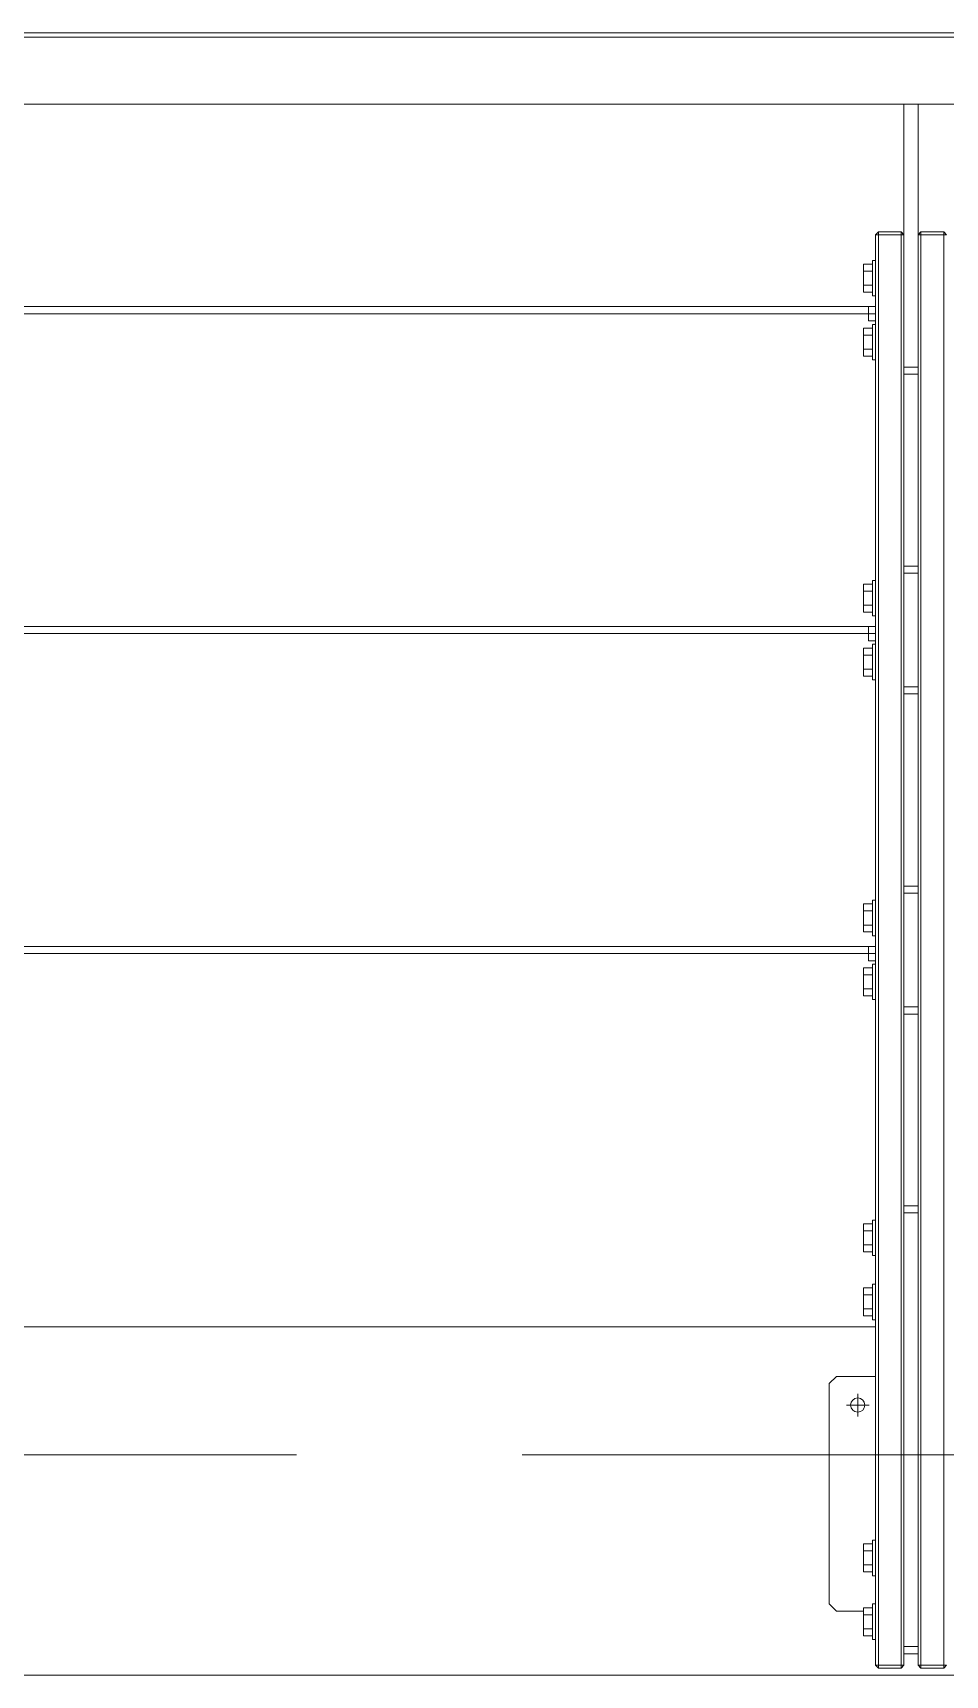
# Model space of a CAD drawing. Header units: millimetres. Extents: x -319 to 522, y -48 to 546.
# Drawn here: x -127.3 to -63.1, y 346 to 461.5 of the extents above; entities that cross this region are included whole.
import ezdxf

# ---------------------------------------------------------------- set-up
doc = ezdxf.new("R2010")
doc.units = ezdxf.units.MM
doc.header["$LTSCALE"] = 2
doc.linetypes.add('HIDDEN', pattern=[9.525, 6.35, -3.175])
doc.layers.add('1_10front ... 013', color=178, linetype='Continuous', lineweight=13, true_color=0x000000)
doc.layers.add('1_10front ... hd', color=250, linetype='HIDDEN', lineweight=9, true_color=0x323232)

msp = doc.modelspace()

# ---------------------------------------------------------------- linework, layer by layer
at = {"layer": '1_10front ... 013', "color": 0}
for p, q in [((-185.5, 461.5), (160.5, 461.5)), ((-185.5, 461.19), (160.5, 461.19)), ((-185.5, 456.5), (160.5, 456.5)), ((-171, 456.5), (-66, 456.5)), ((-171, 456.5), (-66, 456.5)), ((-171, 456.5), (-66, 456.5)), ((-66, 438), (-66, 456.5)), ((-65, 456.5), (-66, 456.5)), ((-65, 456.5), (40, 456.5)), ((-65, 456.5), (40, 456.5)), ((-65, 456.5), (40, 456.5)), ((-65, 438), (-65, 456.5)), ((-68, 447.3), (-67.8, 447.5)), ((-68, 346.7), (-68, 447.3)), ((-67.8, 447.3), (-68, 447.3)), ((-67.8, 447.5), (-66.2, 447.5)), ((-67.8, 447.3), (-67.8, 447.5)), ((-67.8, 346.7), (-67.8, 447.3)), ((-67.8, 447.3), (-66.2, 447.3)), ((-66.2, 447.3), (-66.2, 447.5)), ((-66, 447.3), (-66.2, 447.5)), ((-66.2, 346.7), (-66.2, 447.3)), ((-66.2, 447.3), (-66, 447.3)), ((-65, 447.3), (-64.8, 447.5)), ((-65, 346.7), (-65, 447.3)), ((-64.8, 447.3), (-65, 447.3)), ((-63.2, 447.5), (-64.8, 447.5)), ((-64.8, 447.3), (-64.8, 447.5)), ((-63.2, 447.3), (-64.8, 447.3)), ((-64.8, 346.7), (-64.8, 447.3)), ((-63, 447.3), (-63.2, 447.5)), ((-63.2, 447.3), (-63.2, 447.5)), ((-63.2, 447.3), (-63, 447.3)), ((-63.2, 346.7), (-63.2, 447.3)), ((-68.84, 445.24), (-68.2, 445.24)), ((-68.84, 445.24), (-68.84, 444.74)), ((-68.84, 443.77), (-68.84, 444.74)), ((-68.84, 444.74), (-68.2, 444.74)), ((-68.2, 444.25), (-68.2, 445.5)), ((-68.2, 445.5), (-68, 445.5)), ((-68, 444.25), (-68, 445.5)), ((-68, 444.75), (-68, 444.75)), ((-65, 444.75), (-65, 444.75)), ((-68.84, 443.77), (-68.2, 443.77)), ((-68.84, 443.77), (-68.84, 443.27)), ((-68.2, 443), (-68.2, 444.25)), ((-68, 443), (-68, 444.25)), ((-68, 443.75), (-68, 443.75)), ((-65, 443.75), (-65, 443.75)), ((-68.84, 443.27), (-68.2, 443.27)), ((-68.2, 443), (-68, 443)), ((-65, 442.64), (-65, 442.64)), ((-68.5, 442.25), (-168.5, 442.25)), ((-168.5, 441.75), (-68.5, 441.75)), ((-68, 442.25), (-68.5, 442.25)), ((-68.5, 441.75), (-68.5, 442.25)), ((-68.5, 441.75), (-68.5, 442.25)), ((-68.5, 441.75), (-68, 441.75)), ((-68.5, 441.75), (-68.5, 441.25)), ((-68, 441.75), (-68.5, 441.75)), ((-68.5, 441.25), (-68, 441.25)), ((-65, 442.25), (-65, 442.25)), ((-65, 442.25), (-65, 442.25)), ((-65, 441.75), (-65, 441.75)), ((-65, 441.75), (-65, 441.75)), ((-65, 441.37), (-65, 441.37)), ((-68.84, 440.74), (-68.2, 440.74)), ((-68.84, 440.74), (-68.84, 440.25)), ((-68.84, 439.26), (-68.84, 440.25)), ((-68.84, 440.25), (-68.2, 440.25)), ((-68.2, 439.76), (-68.2, 441)), ((-68.2, 441), (-68, 441)), ((-68, 439.76), (-68, 441)), ((-68, 440.25), (-68, 440.25)), ((-65, 440.25), (-65, 440.25)), ((-68.84, 439.26), (-68.2, 439.26)), ((-68.84, 439.26), (-68.84, 438.77)), ((-68.2, 438.5), (-68.2, 439.76)), ((-68, 438.5), (-68, 439.76)), ((-68, 439.25), (-68, 439.25)), ((-65, 439.25), (-65, 439.25)), ((-68.84, 438.77), (-68.2, 438.77)), ((-68.2, 438.5), (-68, 438.5)), ((-66, 423.51), (-66, 438)), ((-65, 438), (-66, 438)), ((-65, 438), (-65, 437.5)), ((-65, 437.5), (-66, 437.5)), ((-66, 424), (-65, 424)), ((-65, 423.51), (-65, 424)), ((-68.84, 422.74), (-68.2, 422.74)), ((-68.84, 422.74), (-68.84, 422.25)), ((-68.2, 421.75), (-68.2, 423)), ((-68.2, 423), (-68, 423)), ((-68, 421.75), (-68, 423)), ((-66, 415.5), (-66, 423.51)), ((-66, 423.51), (-65, 423.51)), ((-65, 415.5), (-65, 423.51)), ((-68.84, 421.26), (-68.84, 422.25)), ((-68.84, 422.25), (-68.2, 422.25)), ((-68.2, 420.51), (-68.2, 421.75)), ((-68, 422.26), (-68, 422.26)), ((-68, 420.51), (-68, 421.75)), ((-65, 422.26), (-65, 422.26)), ((-68.84, 421.26), (-68.2, 421.26)), ((-68.84, 421.26), (-68.84, 420.77)), ((-68.84, 420.77), (-68.2, 420.77)), ((-68.2, 420.51), (-68, 420.51)), ((-68, 421.25), (-68, 421.25)), ((-65, 421.25), (-65, 421.25)), ((-68.5, 419.76), (-168.5, 419.76)), ((-68, 419.76), (-68.5, 419.76)), ((-68.5, 419.26), (-68.5, 419.76)), ((-68.5, 419.26), (-68.5, 419.76)), ((-65, 420.14), (-65, 420.14)), ((-65, 419.76), (-65, 419.76)), ((-65, 419.76), (-65, 419.76)), ((-168.5, 419.26), (-68.5, 419.26)), ((-68.84, 418.24), (-68.2, 418.24)), ((-68.84, 418.24), (-68.84, 417.74)), ((-68.5, 419.26), (-68, 419.26)), ((-68.5, 419.26), (-68.5, 418.75)), ((-68, 419.26), (-68.5, 419.26)), ((-68.5, 418.75), (-68, 418.75)), ((-68.2, 417.25), (-68.2, 418.5)), ((-68.2, 418.5), (-68, 418.5)), ((-68, 417.25), (-68, 418.5)), ((-65, 419.26), (-65, 419.26)), ((-65, 419.26), (-65, 419.26)), ((-65, 418.87), (-65, 418.87)), ((-68.84, 416.76), (-68.84, 417.74)), ((-68.84, 417.74), (-68.2, 417.74)), ((-68.2, 416), (-68.2, 417.25)), ((-68, 417.75), (-68, 417.75)), ((-68, 416), (-68, 417.25)), ((-65, 417.75), (-65, 417.75)), ((-68.84, 416.76), (-68.2, 416.76)), ((-68.84, 416.76), (-68.84, 416.27)), ((-68.84, 416.27), (-68.2, 416.27)), ((-68.2, 416), (-68, 416)), ((-68, 416.76), (-68, 416.76)), ((-65, 416.76), (-65, 416.76)), ((-66, 401), (-66, 415.5)), ((-66, 415.5), (-65, 415.5)), ((-66, 415.01), (-65, 415.01)), ((-65, 415.5), (-65, 415.01)), ((-66, 401.5), (-65, 401.5)), ((-66, 393), (-66, 401)), ((-66, 401), (-65, 401)), ((-65, 401), (-65, 401.5)), ((-65, 393), (-65, 401)), ((-68.84, 400.24), (-68.2, 400.24)), ((-68.84, 400.24), (-68.84, 399.75)), ((-68.84, 398.76), (-68.84, 399.75)), ((-68.84, 399.75), (-68.2, 399.75)), ((-68.2, 399.25), (-68.2, 400.5)), ((-68.2, 400.5), (-68, 400.5)), ((-68, 399.25), (-68, 400.5)), ((-68, 399.75), (-68, 399.75)), ((-65, 399.75), (-65, 399.75)), ((-68.84, 398.76), (-68.2, 398.76)), ((-68.84, 398.76), (-68.84, 398.27)), ((-68.2, 398), (-68.2, 399.25)), ((-68, 398), (-68, 399.25)), ((-68, 398.76), (-68, 398.76)), ((-65, 398.76), (-65, 398.76)), ((-68.84, 398.27), (-68.2, 398.27)), ((-68.2, 398), (-68, 398)), ((-65, 397.64), (-65, 397.64)), ((-68.5, 397.25), (-168.5, 397.25)), ((-168.5, 396.75), (-68.5, 396.75)), ((-68, 397.25), (-68.5, 397.25)), ((-68.5, 396.75), (-68.5, 397.25)), ((-68.5, 396.75), (-68.5, 397.25)), ((-68.5, 396.75), (-68, 396.75)), ((-68.5, 396.75), (-68.5, 396.25)), ((-68, 396.75), (-68.5, 396.75)), ((-68.5, 396.25), (-68, 396.25)), ((-65, 397.25), (-65, 397.25)), ((-65, 397.25), (-65, 397.25)), ((-65, 396.75), (-65, 396.75)), ((-65, 396.75), (-65, 396.75)), ((-65, 396.37), (-65, 396.37)), ((-68.84, 395.74), (-68.2, 395.74)), ((-68.84, 395.74), (-68.84, 395.25)), ((-68.84, 394.26), (-68.84, 395.25)), ((-68.84, 395.25), (-68.2, 395.25)), ((-68.2, 394.76), (-68.2, 396.01)), ((-68.2, 396.01), (-68, 396.01)), ((-68, 394.76), (-68, 396.01)), ((-68, 395.26), (-68, 395.26)), ((-65, 395.26), (-65, 395.26)), ((-68.84, 394.26), (-68.2, 394.26)), ((-68.84, 394.26), (-68.84, 393.77)), ((-68.2, 393.51), (-68.2, 394.76)), ((-68, 393.51), (-68, 394.76)), ((-68, 394.25), (-68, 394.25)), ((-65, 394.25), (-65, 394.25)), ((-68.84, 393.77), (-68.2, 393.77)), ((-68.2, 393.51), (-68, 393.51)), ((-66, 378.51), (-66, 393)), ((-66, 393), (-65, 393)), ((-65, 393), (-65, 392.5)), ((-66, 392.5), (-65, 392.5)), ((-66, 379.01), (-65, 379.01)), ((-65, 378.51), (-65, 379.01)), ((-68.84, 377.74), (-68.2, 377.74)), ((-68.84, 377.74), (-68.84, 377.25)), ((-68.2, 376.76), (-68.2, 378.01)), ((-68.2, 378.01), (-68, 378.01)), ((-68, 376.76), (-68, 378.01)), ((-66, 348.01), (-66, 378.51)), ((-66, 378.51), (-65, 378.51)), ((-65, 348.01), (-65, 378.51)), ((-68.84, 376.26), (-68.84, 377.25)), ((-68.84, 377.25), (-68.2, 377.25)), ((-68.2, 375.51), (-68.2, 376.76)), ((-68, 377.26), (-68, 377.26)), ((-68, 375.51), (-68, 376.76)), ((-65, 377.26), (-65, 377.26)), ((-68.84, 376.26), (-68.2, 376.26)), ((-68.84, 376.26), (-68.84, 375.77)), ((-68.84, 375.77), (-68.2, 375.77)), ((-68.2, 375.51), (-68, 375.51)), ((-68, 376.26), (-68, 376.26)), ((-65, 376.26), (-65, 376.26)), ((-68.84, 373.24), (-68.2, 373.24)), ((-68.84, 373.24), (-68.84, 372.74)), ((-68.2, 372.25), (-68.2, 373.5)), ((-68.2, 373.5), (-68, 373.5)), ((-68, 372.25), (-68, 373.5)), ((-68.84, 371.76), (-68.84, 372.74)), ((-68.84, 372.74), (-68.2, 372.74)), ((-68.2, 371), (-68.2, 372.25)), ((-68, 372.75), (-68, 372.75)), ((-68, 371), (-68, 372.25)), ((-65, 372.75), (-65, 372.75)), ((-68.84, 371.76), (-68.2, 371.76)), ((-68.84, 371.76), (-68.84, 371.27)), ((-68.84, 371.27), (-68.2, 371.27)), ((-68.2, 371), (-68, 371)), ((-68, 371.75), (-68, 371.75)), ((-65, 371.75), (-65, 371.75)), ((-169, 370.5), (-68, 370.5)), ((-65, 370.5), (-65, 370.5)), ((-71.25, 366.51), (-70.75, 367.01)), ((-71.25, 351.01), (-71.25, 366.51)), ((-70.75, 367.01), (-68, 367.01)), ((-65, 367.01), (-65, 367.01)), ((-68.45, 365), (-70.05, 365)), ((-68.45, 365), (-70.05, 365)), ((-69.25, 364.2), (-69.25, 365.8)), ((-69.25, 364.2), (-69.25, 365.8)), ((-68.84, 355.24), (-68.2, 355.24)), ((-68.84, 355.24), (-68.84, 354.75)), ((-68.84, 353.76), (-68.84, 354.75)), ((-68.84, 354.75), (-68.2, 354.75)), ((-68.2, 354.25), (-68.2, 355.5)), ((-68.2, 355.5), (-68, 355.5)), ((-68, 354.25), (-68, 355.5)), ((-68, 354.75), (-68, 354.75)), ((-65, 354.75), (-65, 354.75)), ((-68.84, 353.76), (-68.2, 353.76)), ((-68.84, 353.76), (-68.84, 353.27)), ((-68.2, 353), (-68.2, 354.25)), ((-68, 353), (-68, 354.25)), ((-68, 353.75), (-68, 353.75)), ((-65, 353.75), (-65, 353.75)), ((-68.84, 353.27), (-68.2, 353.27)), ((-68.2, 353), (-68, 353)), ((-71.25, 351.01), (-70.75, 350.5)), ((-68.84, 350.5), (-70.75, 350.5)), ((-68.84, 350.74), (-68.2, 350.74)), ((-68.84, 350.74), (-68.84, 350.25)), ((-68.84, 349.26), (-68.84, 350.25)), ((-68.84, 350.25), (-68.2, 350.25)), ((-68.2, 349.76), (-68.2, 351.01)), ((-68.2, 351.01), (-68, 351.01)), ((-68, 349.76), (-68, 351.01)), ((-68, 350.5), (-68, 350.5)), ((-68, 350.26), (-68, 350.26)), ((-65, 350.5), (-65, 350.5)), ((-65, 350.26), (-65, 350.26)), ((-68.84, 349.26), (-68.2, 349.26)), ((-68.84, 349.26), (-68.84, 348.77)), ((-68.2, 348.51), (-68.2, 349.76)), ((-68, 348.51), (-68, 349.76)), ((-68, 349.25), (-68, 349.25)), ((-65, 349.25), (-65, 349.25)), ((-68.84, 348.77), (-68.2, 348.77)), ((-68.2, 348.51), (-68, 348.51)), ((-66, 346.7), (-66, 348.01)), ((-66, 347.51), (-66, 348.01)), ((-66, 348.01), (-65, 348.01)), ((-65, 347.51), (-65, 348.01)), ((-67.8, 346.5), (-68, 346.7)), ((-68, 346.7), (-67.8, 346.7)), ((-67.8, 346.5), (-67.8, 346.7)), ((-67.8, 346.7), (-66.2, 346.7)), ((-67.8, 346.5), (-66.2, 346.5)), ((-66.2, 346.5), (-66.2, 346.7)), ((-66.2, 346.5), (-66, 346.7)), ((-66, 346.7), (-66.2, 346.7)), ((-66, 347.51), (-65, 347.51)), ((-64.8, 346.5), (-65, 346.7)), ((-65, 346.7), (-64.8, 346.7)), ((-63.2, 346.7), (-64.8, 346.7)), ((-64.8, 346.5), (-64.8, 346.7)), ((-63.2, 346.5), (-64.8, 346.5)), ((-63.2, 346.5), (-63, 346.7)), ((-63, 346.7), (-63.2, 346.7)), ((-63.2, 346.5), (-63.2, 346.7)), ((-180.5, 346), (161.9, 346))]:
    msp.add_line(p, q, dxfattribs=at)
for points in [[(-68, 442), (-68, 442.14), (-68, 442.26), (-68, 442.25)], [(-68, 441.75), (-68, 441.75), (-68, 441.87), (-68, 442)], [(-68, 419.5), (-68, 419.64), (-68, 419.76), (-68, 419.76)], [(-68, 419.26), (-68, 419.25), (-68, 419.37), (-68, 419.5)], [(-68, 397.01), (-68, 397.14), (-68, 397.26), (-68, 397.25)], [(-68, 396.75), (-68, 396.75), (-68, 396.87), (-68, 397.01)], [(-69.75, 365), (-69.75, 365.28), (-69.52, 365.5), (-69.25, 365.5)], [(-69.25, 364.5), (-69.52, 364.5), (-69.75, 364.73), (-69.75, 365)], [(-69.25, 365.5), (-68.97, 365.5), (-68.75, 365.28), (-68.75, 365)], [(-68.75, 365), (-68.75, 364.73), (-68.97, 364.5), (-69.25, 364.5)]]:
    msp.add_open_spline(points, degree=3, dxfattribs=at)
at = {"layer": '1_10front ... hd', "ltscale": 2.5}
msp.add_line((-188.1, 361.5), (161.9, 361.5), dxfattribs=at)

doc.saveas('drawing.dxf')
